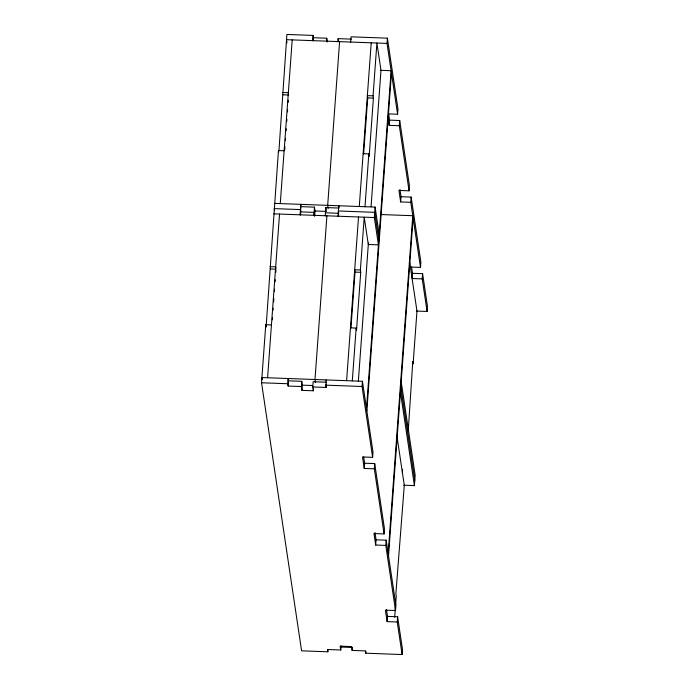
<?xml version="1.0" encoding="UTF-8"?>
<svg xmlns="http://www.w3.org/2000/svg" width="689" height="689" viewBox="0 0 689 689"><rect width="100%" height="100%" fill="white"/><g stroke="black" fill="none" stroke-linecap="round" stroke-linejoin="round"><path stroke-width="1.03" d="M327.981 649.71L327.835 651.803L301.601 650.829L261.544 382.774L265.765 324.717L271.457 324.932M265.765 324.717L266.109 327.017L278.451 150.555L284.135 150.77M278.942 150.745L286.9 34.45L313.133 35.423L313.245 40.858M267.59 377.761L279.527 214.046M280.268 203.6L292.205 39.884M272.336 319.842L272.491 317.732M273.025 310.343L273.18 308.233M273.645 301.894L273.877 298.733M274.411 291.344L274.567 289.234M275.1 281.844L275.255 279.725M275.798 272.344L275.953 270.226M284.712 149.901L284.936 146.731M285.401 140.401L285.556 138.291M286.09 130.901L286.245 128.791M286.788 121.402L286.934 119.292M287.477 111.902L287.632 109.792M288.166 102.403L288.321 100.293M288.114 386.047L288.148 378.519L288.114 386.047L301.386 386.538L301.963 390.362L313.34 390.784L313.486 388.699M300.068 214.804L300.835 204.357L300.568 215.02M312.746 40.642L313.133 35.423M301.386 386.538L301.765 381.31L288.493 380.819M313.839 215.511L314.451 207.148L301.179 206.657M326.517 41.349L326.75 38.214L313.478 37.723M301.963 390.362L302.342 385.142L301.765 381.31M314.451 207.148L315.019 210.98L314.64 216.2L314.072 212.376L300.792 211.885L300.447 209.585L274.222 208.612L274.506 210.524M313.34 390.784L312.763 386.96L313.151 381.732L326.422 382.223M325.217 215.933L325.828 207.57L339.1 208.061L338.755 205.761L337.998 216.217M337.894 41.771L338.127 38.636L351.399 39.127M326.913 215.803L314.994 379.518L315.467 382.671M339.591 41.641L327.68 205.356L328.145 208.509M312.763 386.96L326.043 387.451L326.078 379.923M350.675 42.055L351.054 36.827L387.399 38.171L397.984 109.017L397.605 114.236L388.501 113.9M326.043 387.451L326.267 384.316M338.488 216.424L338.643 214.331M346.601 380.681L358.538 216.975M359.279 206.519L371.216 42.813M350.959 328.042L355.033 272.103L354.689 269.804L360.381 270.01L360.726 272.31L356.497 330.367L356.153 328.067L350.468 327.861M363.637 153.88L367.711 97.941L367.366 95.642L373.059 95.849L373.404 98.148L369.175 156.205L368.83 153.905L363.146 153.699M352.303 380.896L356.153 328.067M360.381 270.01L364.223 217.181L368.305 244.5L378.416 244.871L374.334 217.56L375.1 207.105L274.601 203.384M364.989 206.734L368.83 153.905M373.059 95.849L376.9 43.019L380.983 70.338L371.07 206.562M358.34 381.396L368.417 243.028M327.835 651.803L327.49 649.503L340.762 649.994L341.064 645.817M340.762 649.994L340.194 646.161L351.571 646.583L352.139 650.416L365.411 650.907L365.756 653.206L402.1 654.55L397.234 622.003L387.123 621.624L385.409 610.135L395.52 610.514L385.788 545.412L375.677 545.042L373.963 533.553L384.074 533.923L374.342 468.83L364.231 468.451L362.517 456.962L372.628 457.341L362.044 386.495L362.423 381.275L261.923 377.546L262.242 379.673M397.605 114.236L387.02 43.398L387.399 38.171M366.505 408.586L391.102 70.709L380.406 70.321M366.849 410.885L391.447 73.008M364.231 468.451L364.61 463.223L363.671 456.962M410.386 267.039L420.497 267.41L410.765 202.316L400.653 201.937L398.94 190.448L409.051 190.827L399.319 125.725L389.207 125.355L389.586 120.127L388.656 113.866M352.139 650.416L352.372 647.281M372.628 457.341L373.007 452.113L362.423 381.275M374.342 468.83L374.721 463.602L364.61 463.223M399.319 125.725L399.706 120.506L389.586 120.127M365.756 653.206L365.911 651.114M375.677 545.042L376.056 539.814L374.962 532.502M400.653 201.937L401.032 196.718L399.939 189.406M384.074 533.923L384.453 528.704L374.721 463.602M409.051 190.827L409.43 185.599L399.706 120.506M385.788 545.412L386.167 540.185L376.056 539.814M410.765 202.316L411.152 197.088L401.032 196.718M388.174 553.594L412.771 215.717L380.698 214.529M388.518 555.885L413.116 218.017M387.123 621.624L387.502 616.405L397.613 616.776L402.479 649.322L402.1 654.55M411.548 267.039L412.478 273.3L412.1 278.528L422.211 278.899L427.077 311.454L416.389 311.058M402.376 472.473L402.609 469.338M394.676 617.249L396.218 596.123L395.874 593.823L404.288 485.237L396.985 436.387M408.198 431.469L412.78 361.604L413.116 363.904L416.966 311.075L409.662 262.233M395.52 610.514L395.899 605.286L386.167 540.185M420.497 267.41L420.876 262.19L411.152 197.088M397.234 622.003L397.613 616.776M422.211 278.899L422.598 273.679L412.478 273.3M403.711 485.22L414.399 485.616L415.157 475.16L401.196 381.723M427.077 311.454L427.456 306.226L422.598 273.679M387.02 43.398L286.521 39.678L286.994 42.864M282.671 92.507L288.364 92.714M283.015 94.798L288.708 95.013M367.711 97.941L373.404 98.148M315.019 210.98L326.397 211.402M325.449 212.798L338.721 213.289M273.843 213.84L374.334 217.56M269.993 266.669L275.686 266.876L275.91 268.409M270.338 268.96L276.022 269.175M355.033 272.103L360.726 272.31M261.544 382.774L287.769 383.747M325.699 385.151L362.044 386.495M302.342 385.142L312.685 385.521M340.306 647.023L351.898 647.453M387.959 117.001L389.207 125.355M375.1 207.105L379.183 234.424M378.804 239.651L374.721 212.333L338.377 210.989L338.6 212.522M400.817 386.951L414.778 480.388M400.43 392.179L414.399 485.616M338.127 38.636L338.411 40.548M326.75 38.214L327.318 42.038M386.495 609.662L387.606 617.094M325.828 207.57L326.259 210.438M278.451 150.555L278.675 152.088"/></g></svg>
